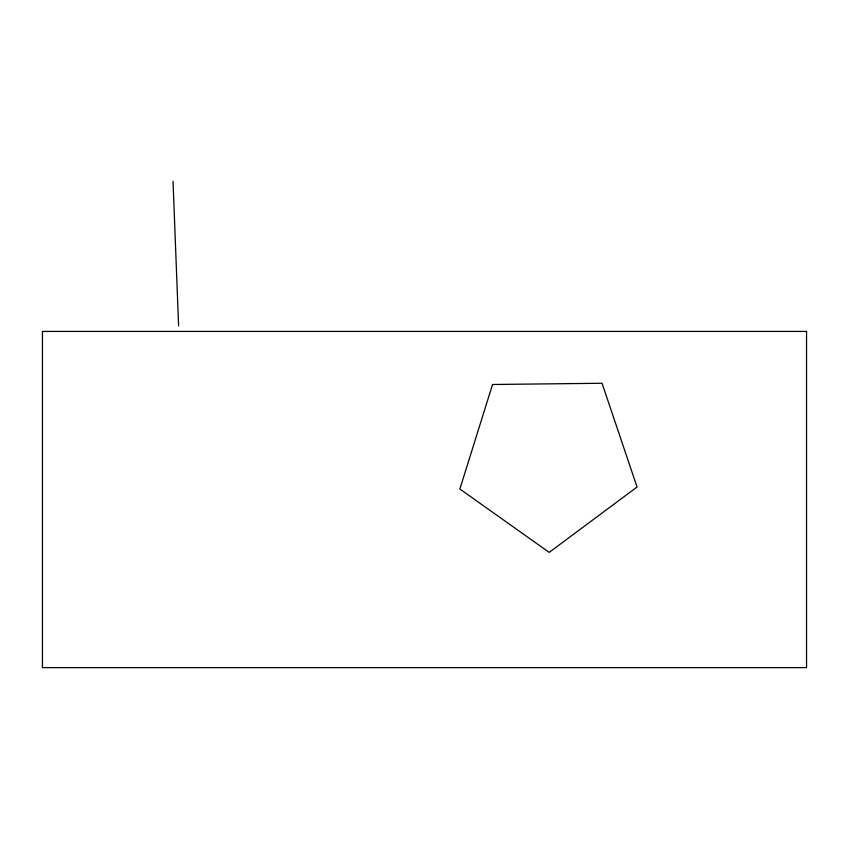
<?xml version="1.0" encoding="UTF-8"?>
<svg xmlns="http://www.w3.org/2000/svg" width="849" height="849" viewBox="0 0 849 849"><rect width="100%" height="100%" fill="white"/><g stroke="black" fill="none" stroke-linecap="round" stroke-linejoin="round"><path stroke-width="1.27" d="M173.037 181.378L178.598 325.857M492.547 384.491L459.882 489.013L549.197 552.381L637.058 487.018L602.047 383.26L492.547 384.491M806.55 331.418L42.45 331.418L42.45 667.622L806.55 667.622L806.55 331.418"/></g></svg>
